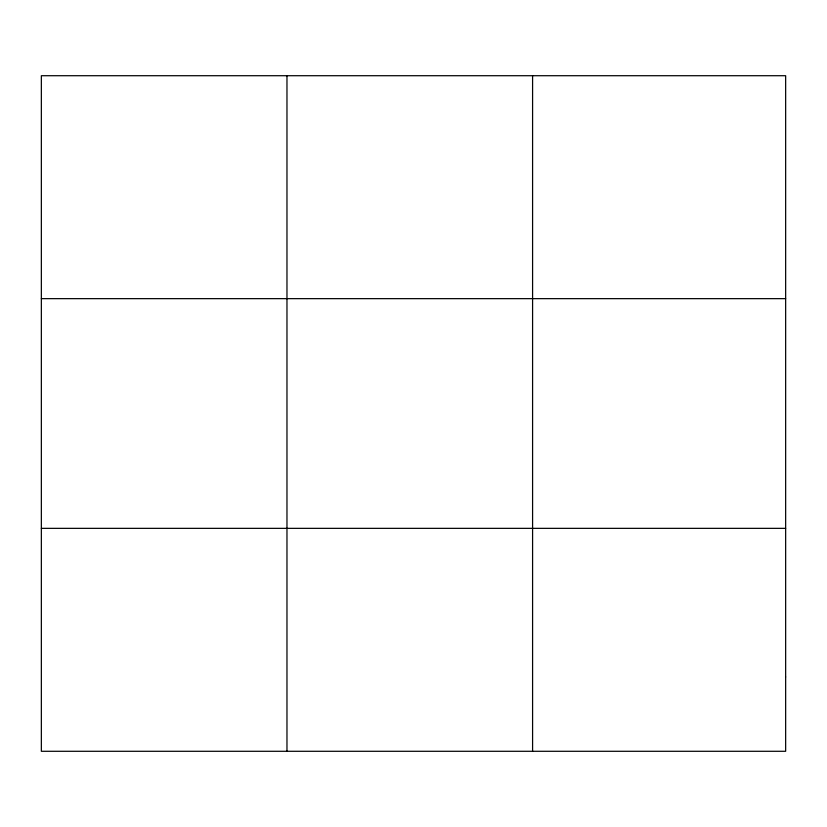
<?xml version="1.0" encoding="UTF-8"?>
<svg xmlns="http://www.w3.org/2000/svg" width="827" height="827" viewBox="0 0 827 827"><rect width="100%" height="100%" fill="white"/><g stroke="black" fill="none" stroke-linecap="round" stroke-linejoin="round"><path stroke-width="1.24" d="M286.969 75.712L286.969 751.288M532.588 75.712L532.588 751.288M41.35 298.65L785.65 298.65M41.35 528.35L785.65 528.35M785.65 676.972L785.65 751.288L41.35 751.288L41.35 75.712L785.65 75.712L785.65 676.972"/></g></svg>
